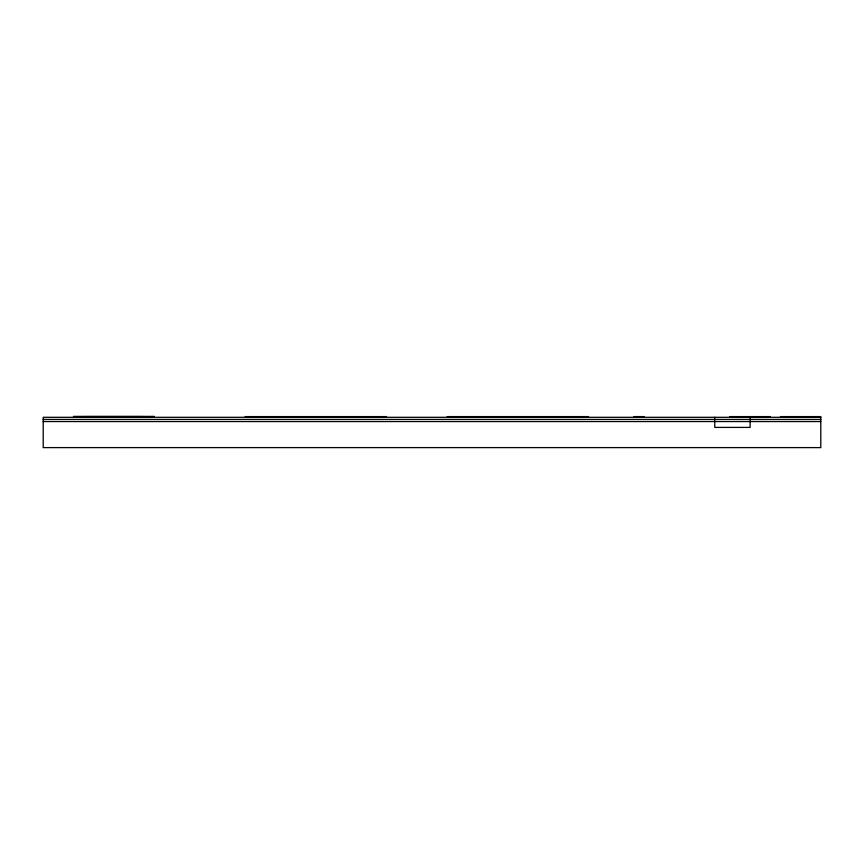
<?xml version="1.0" encoding="UTF-8"?>
<svg xmlns="http://www.w3.org/2000/svg" width="864" height="864" viewBox="0 0 864 864"><rect width="100%" height="100%" fill="white"/><g stroke="black" fill="none" stroke-linecap="round" stroke-linejoin="round"><path stroke-width="1.3" d="M73.494 416.394L154.289 416.394M245.171 416.599L386.554 416.599M447.152 416.599L588.535 416.599M780.408 416.599L820.8 416.599L820.8 447.606L43.2 447.606L43.2 417.301L820.8 417.301M73.494 417.107L85.331 417.107M142.452 417.107L154.289 417.107M43.2 419.429L820.8 419.429M43.2 421.546L820.8 421.546M770.213 417.301L770.213 416.599L743.105 416.599L743.105 417.301M769.5 416.599L769.5 417.301M769.154 416.599L769.154 417.301M768.938 416.599L768.938 417.301M768.712 416.599L768.712 417.301M764.953 416.599L764.953 417.301M760.774 416.599L760.774 417.301M757.102 416.599L757.102 417.301M756.724 416.599L756.756 417.301M756.367 416.599L756.367 417.301M755.87 416.599L755.784 417.301M751.928 416.599L751.928 417.301M750.114 417.301L750.114 427.41L714.766 427.41L714.766 417.301M747.673 416.599L747.673 417.301M747.414 416.599L747.414 417.301M747.187 416.599L747.187 417.301M743.504 416.599L743.504 417.301M742.154 417.301L742.154 416.599L729.81 416.599L729.81 417.301M741.69 416.599L741.69 417.301M737.608 416.599L737.608 417.301M733.936 416.599L733.936 417.301M730.231 416.599L730.231 417.301M729.907 416.599L729.907 417.301M644.069 417.301L644.069 416.599L633.971 416.599L633.971 417.301M142.571 417.301L142.571 416.599L85.212 416.599L85.212 417.301M138.942 416.599L138.942 417.301M134.276 416.599L134.276 417.301M130.648 416.599L130.648 417.301M129.535 416.599L129.535 417.301M129.071 416.599L129.071 417.301M128.898 416.599L128.898 417.301M127.807 416.599L127.807 417.301M126.662 416.599L126.662 417.301M125.442 416.599L125.442 417.301M124.124 416.599L124.124 417.301M122.591 416.599L122.591 417.301M121.219 416.599L121.219 417.301M120.02 416.599L120.02 417.301M119.027 416.599L119.027 417.301M118.228 416.599L118.228 417.301M117.601 416.599L117.655 417.301M117.439 416.599L117.439 417.301M117.277 416.599L117.169 417.301M116.888 416.599L116.845 417.301M113.303 416.599L113.303 417.301M112.093 416.599L112.093 417.301M107.989 416.599L107.989 417.301M106.801 416.599L106.801 417.301M103.756 416.599L103.756 417.301M103.378 416.599L103.378 417.301M102.87 416.599L102.87 417.301M101.844 416.599L101.844 417.301M101.228 416.599L101.228 417.301M100.742 416.599L100.742 417.301M97.762 416.599L97.762 417.301M96.466 416.599L96.466 417.301M94.198 416.599L94.198 417.301M92.275 416.599L92.275 417.301M90.191 416.599L90.191 417.301M88.895 416.599L88.895 417.301M85.525 416.599L85.525 417.301M130.324 417.301L130.324 416.599L130.248 417.301"/></g></svg>
